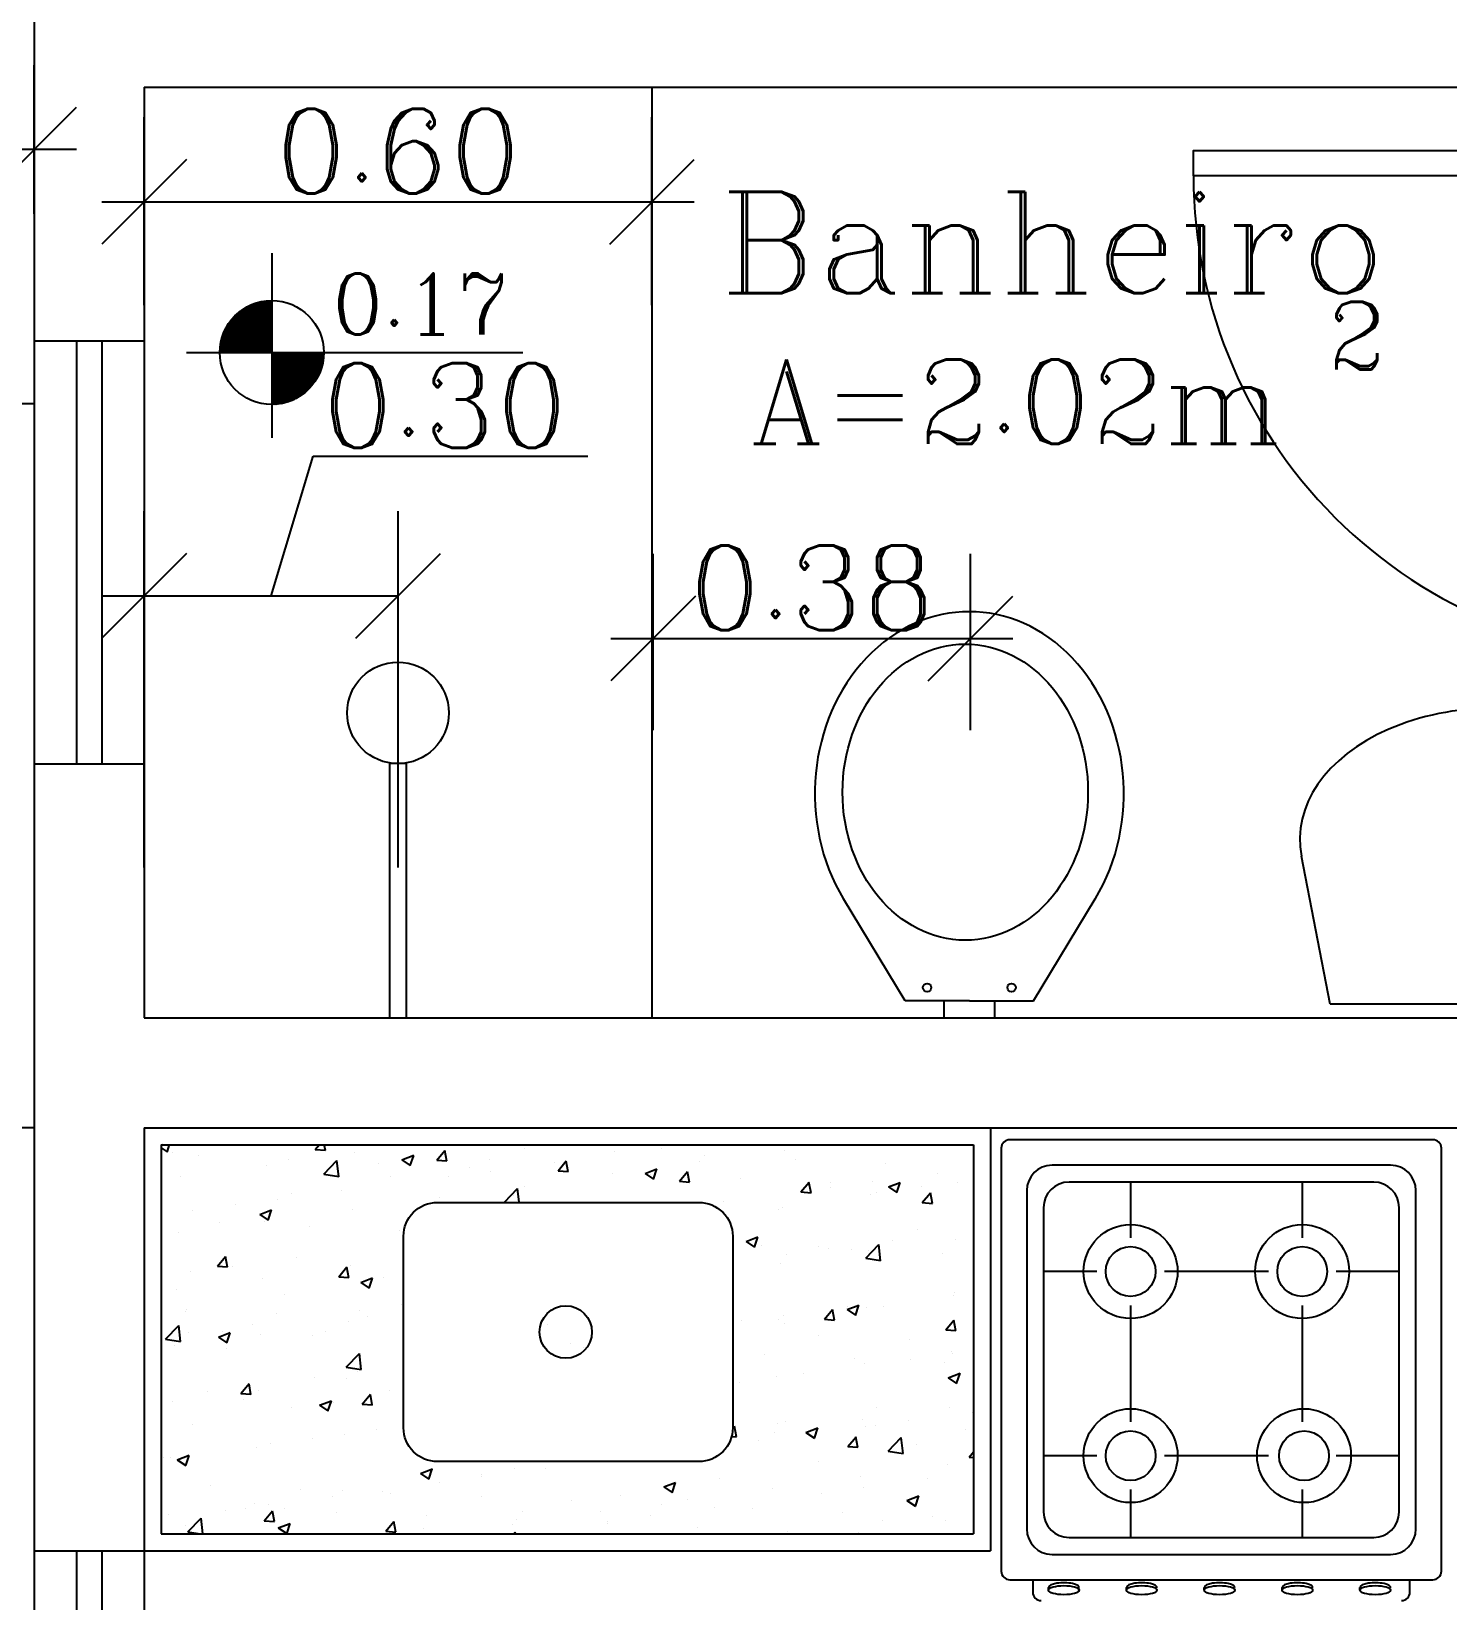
# Model space of a CAD drawing. Extents: x 98 to 558, y -86 to 6.
# Drawn here: x 123.461 to 125.135, y -45.363 to -43.509 of the extents above; entities that cross this region are included whole.
import ezdxf

# ---------------------------------------------------------------- set-up
doc = ezdxf.new("R2010")
doc.units = 0
doc.header["$LTSCALE"] = 5
doc.layers.get('0').update_dxf_attribs({"linetype": 'CONTINUOUS'})
doc.layers.get('DEFPOINTS').update_dxf_attribs({"linetype": 'CONTINUOUS'})
for name, color, linetype in [('CONCRETO', 5, 'CONTINUOUS'), ('COTAS', 244, 'CONTINUOUS'), ('EQUIPAMENTOS', 1, 'CONTINUOUS'), ('JANELA', 1, 'CONTINUOUS'), ('MADEIRAMENTO', 1, 'CONTINUOUS'), ('PAREDE', 7, 'CONTINUOUS'), ('PISO', 30, 'CONTINUOUS'), ('PORTA', 1, 'CONTINUOUS'), ('TEXTO', 1, 'CONTINUOUS'), ('VASO', 1, 'CONTINUOUS')]:
    doc.layers.add(name, color=color, linetype=linetype)
doc.styles.add('ROMANC', font='ROMANC.SHX')
doc.dimstyles.get("Standard").update_dxf_attribs({"dimtxt": 0.1, "dimasz": 0.1, "dimexe": 0.1, "dimexo": 1.4, "dimgap": 0.01, "dimtad": 0, "dimzin": 0, "dimtxsty": 'ROMANC', "dimblk1": 'OBLIQUE', "dimblk2": 'OBLIQUE', "dimsah": 1, "dimcen": 0.09, "dimdle": 0.05, "dimclrd": 30, "dimclre": 30, "dimclrt": 244, "dimazin": 3, "dimtfac": 1, "dimtofl": 0, "dimtmove": 0, "dimatfit": 3, "dimtolj": 1, "dimtzin": 0})

# ---------------------------------------------------------------- blocks, each defined once
blk = doc.blocks.new('_OBLIQUE')
at = {"color": 0, "linetype": 'BYBLOCK'}
blk.add_line((-0.5, -0.5), (0.5, 0.5), dxfattribs=at)
blk = doc.blocks.new('*D9')
at = {"color": 30, "linetype": 'BYBLOCK'}
for p, q in [((123.5944, -43.8321), (123.5944, -43.6101)), ((124.1944, -43.8321), (124.1944, -43.6101)), ((123.5444, -43.7101), (124.2444, -43.7101))]:
    blk.add_line(p, q, dxfattribs=at)
at = {"layer": 'DEFPOINTS', "color": 0, "linetype": 'BYBLOCK'}
for p in [(124.1944, -43.7101), (123.5944, -45.2321), (124.1944, -45.2321)]:
    blk.add_point(p, dxfattribs=at)
at = {"color": 30, "linetype": 'BYBLOCK', "xscale": 0.1, "yscale": 0.1, "zscale": 0.1, "rotation": 180}
blk.add_blockref('_OBLIQUE', (123.5944, -43.7101), dxfattribs=at)
at = {"color": 30, "linetype": 'BYBLOCK', "xscale": 0.1, "yscale": 0.1, "zscale": 0.1}
blk.add_blockref('_OBLIQUE', (124.1944, -43.7101), dxfattribs=at)
at = {"color": 244, "linetype": 'BYBLOCK', "insert": (123.8944, -43.6501), "char_height": 0.1, "attachment_point": 5, "style": 'ROMANC'}
blk.add_mtext('\\A1;0.60', dxfattribs=at)
blk = doc.blocks.new('*D10')
at = {"color": 30, "linetype": 'BYBLOCK'}
for p, q in [((123.7444, -44.1758), (123.7939, -44.0108)), ((123.7939, -44.0108), (124.1186, -44.0108)), ((123.5944, -44.4969), (123.5944, -44.0758)), ((123.8944, -44.4969), (123.8944, -44.0758)), ((123.5444, -44.1758), (123.8944, -44.1758))]:
    blk.add_line(p, q, dxfattribs=at)
at = {"layer": 'DEFPOINTS', "color": 0, "linetype": 'BYBLOCK'}
for p in [(123.8944, -44.1758), (123.5944, -45.8969), (123.8944, -45.8969)]:
    blk.add_point(p, dxfattribs=at)
at = {"color": 30, "linetype": 'BYBLOCK', "xscale": 0.1, "yscale": 0.1, "zscale": 0.1, "rotation": 180}
blk.add_blockref('_OBLIQUE', (123.5944, -44.1758), dxfattribs=at)
at = {"color": 30, "linetype": 'BYBLOCK', "xscale": 0.1, "yscale": 0.1, "zscale": 0.1}
blk.add_blockref('_OBLIQUE', (123.8944, -44.1758), dxfattribs=at)
at = {"color": 244, "linetype": 'BYBLOCK', "insert": (123.8039, -43.9508), "char_height": 0.1, "attachment_point": 4, "style": 'ROMANC'}
blk.add_mtext('\\A1;0.30', dxfattribs=at)
blk = doc.blocks.new('*D11')
at = {"color": 30, "linetype": 'BYBLOCK'}
for p, q in [((124.1958, -44.3346), (124.1958, -44.1262)), ((124.5708, -44.3346), (124.5708, -44.1262)), ((124.1458, -44.2262), (124.6208, -44.2262))]:
    blk.add_line(p, q, dxfattribs=at)
at = {"layer": 'DEFPOINTS', "color": 0, "linetype": 'BYBLOCK'}
for p in [(124.5708, -44.2262), (124.1958, -45.7346), (124.5708, -45.7346)]:
    blk.add_point(p, dxfattribs=at)
at = {"color": 30, "linetype": 'BYBLOCK', "xscale": 0.1, "yscale": 0.1, "zscale": 0.1, "rotation": 180}
blk.add_blockref('_OBLIQUE', (124.1958, -44.2262), dxfattribs=at)
at = {"color": 30, "linetype": 'BYBLOCK', "xscale": 0.1, "yscale": 0.1, "zscale": 0.1}
blk.add_blockref('_OBLIQUE', (124.5708, -44.2262), dxfattribs=at)
at = {"color": 244, "linetype": 'BYBLOCK', "insert": (124.3833, -44.1662), "char_height": 0.1, "attachment_point": 5, "style": 'ROMANC'}
blk.add_mtext('\\A1;0.38', dxfattribs=at)
blk = doc.blocks.new('*X8')
at = {"color": 0, "linetype": 'CONTINUOUS'}
for p, q in [((217.2096, -877.8211), (217.2942, -877.7365)), ((217.2096, -877.8193), (217.2924, -877.7365)), ((217.2097, -877.8174), (217.2906, -877.7366)), ((217.2098, -877.8156), (217.2887, -877.7367)), ((217.21, -877.8136), (217.2867, -877.7369)), ((217.2102, -877.8116), (217.2848, -877.7371)), ((217.2105, -877.8219), (217.295, -877.7374)), ((217.2105, -877.8096), (217.2827, -877.7374)), ((217.2108, -877.8075), (217.2806, -877.7377)), ((217.2112, -877.8053), (217.2785, -877.7381)), ((217.2117, -877.8031), (217.2762, -877.7386)), ((217.2122, -877.8008), (217.2739, -877.7391)), ((217.2123, -877.8219), (217.295, -877.7392)), ((217.2129, -877.7983), (217.2715, -877.7398)), ((217.2137, -877.7958), (217.2689, -877.7405)), ((217.2141, -877.8219), (217.295, -877.741)), ((217.2146, -877.7931), (217.2662, -877.7415)), ((217.2157, -877.7903), (217.2634, -877.7425)), ((217.2158, -877.8219), (217.295, -877.7427)), ((217.2169, -877.7872), (217.2603, -877.7438)), ((217.2176, -877.8219), (217.295, -877.7445)), ((217.2185, -877.7839), (217.257, -877.7454)), ((217.2194, -877.8219), (217.295, -877.7463)), ((217.2205, -877.7801), (217.2533, -877.7474)), ((217.2211, -877.8219), (217.295, -877.748)), ((217.2229, -877.8219), (217.295, -877.7498)), ((217.2231, -877.7757), (217.2488, -877.75)), ((217.2247, -877.8219), (217.295, -877.7516)), ((217.2265, -877.8219), (217.295, -877.7533)), ((217.2274, -877.7697), (217.2428, -877.7542)), ((217.2282, -877.8219), (217.295, -877.7551)), ((217.23, -877.8219), (217.295, -877.7569)), ((217.2318, -877.8219), (217.295, -877.7586)), ((217.2335, -877.8219), (217.295, -877.7604)), ((217.2353, -877.8219), (217.295, -877.7622)), ((217.2371, -877.8219), (217.295, -877.7639)), ((217.2388, -877.8219), (217.295, -877.7657)), ((217.2406, -877.8219), (217.295, -877.7675)), ((217.2424, -877.8219), (217.295, -877.7692)), ((217.2441, -877.8219), (217.295, -877.771)), ((217.2459, -877.8219), (217.295, -877.7728)), ((217.2477, -877.8219), (217.295, -877.7745)), ((217.2494, -877.8219), (217.295, -877.7763)), ((217.2512, -877.8219), (217.295, -877.7781)), ((217.253, -877.8219), (217.295, -877.7798)), ((217.2547, -877.8219), (217.295, -877.7816)), ((217.2565, -877.8219), (217.295, -877.7834)), ((217.2583, -877.8219), (217.295, -877.7851)), ((217.26, -877.8219), (217.295, -877.7869)), ((217.2618, -877.8219), (217.295, -877.7887)), ((217.2636, -877.8219), (217.295, -877.7905)), ((217.2653, -877.8219), (217.295, -877.7922)), ((217.2671, -877.8219), (217.295, -877.794)), ((217.2689, -877.8219), (217.295, -877.7958)), ((217.2706, -877.8219), (217.295, -877.7975)), ((217.2724, -877.8219), (217.295, -877.7993)), ((217.2742, -877.8219), (217.295, -877.8011)), ((217.276, -877.8219), (217.295, -877.8028)), ((217.2777, -877.8219), (217.295, -877.8046)), ((217.2795, -877.8219), (217.295, -877.8064)), ((217.2813, -877.8219), (217.295, -877.8081)), ((217.283, -877.8219), (217.295, -877.8099)), ((217.2848, -877.8219), (217.295, -877.8117)), ((217.2866, -877.8219), (217.295, -877.8134)), ((217.2883, -877.8219), (217.295, -877.8152)), ((217.2901, -877.8219), (217.295, -877.817)), ((217.2919, -877.8219), (217.295, -877.8187)), ((217.2936, -877.8219), (217.295, -877.8205)), ((217.295, -877.8223), (217.2954, -877.8219)), ((217.295, -877.824), (217.2972, -877.8219)), ((217.295, -877.8258), (217.2989, -877.8219)), ((217.295, -877.8276), (217.3007, -877.8219)), ((217.295, -877.8293), (217.3025, -877.8219)), ((217.295, -877.8311), (217.3042, -877.8219)), ((217.295, -877.8329), (217.306, -877.8219)), ((217.295, -877.8346), (217.3078, -877.8219)), ((217.295, -877.8364), (217.3095, -877.8219)), ((217.295, -877.8382), (217.3113, -877.8219)), ((217.295, -877.8399), (217.3131, -877.8219)), ((217.295, -877.8417), (217.3148, -877.8219)), ((217.295, -877.8435), (217.3166, -877.8219)), ((217.295, -877.8453), (217.3184, -877.8219)), ((217.295, -877.847), (217.3201, -877.8219)), ((217.295, -877.8488), (217.3219, -877.8219)), ((217.295, -877.8506), (217.3237, -877.8219)), ((217.295, -877.8523), (217.3254, -877.8219)), ((217.295, -877.8541), (217.3272, -877.8219)), ((217.295, -877.8559), (217.329, -877.8219)), ((217.295, -877.8576), (217.3308, -877.8219)), ((217.295, -877.8594), (217.3325, -877.8219)), ((217.295, -877.8612), (217.3343, -877.8219)), ((217.295, -877.8629), (217.3361, -877.8219)), ((217.295, -877.8647), (217.3378, -877.8219)), ((217.295, -877.8665), (217.3396, -877.8219)), ((217.295, -877.8682), (217.3414, -877.8219)), ((217.295, -877.87), (217.3431, -877.8219)), ((217.295, -877.8718), (217.3449, -877.8219)), ((217.295, -877.8735), (217.3467, -877.8219)), ((217.295, -877.8753), (217.3484, -877.8219)), ((217.295, -877.8771), (217.3502, -877.8219)), ((217.295, -877.8788), (217.352, -877.8219)), ((217.295, -877.8806), (217.3537, -877.8219)), ((217.295, -877.8824), (217.3555, -877.8219)), ((217.295, -877.8841), (217.3573, -877.8219)), ((217.295, -877.8859), (217.359, -877.8219)), ((217.295, -877.8877), (217.3608, -877.8219)), ((217.295, -877.8894), (217.3626, -877.8219)), ((217.295, -877.8912), (217.3643, -877.8219)), ((217.295, -877.893), (217.3661, -877.8219)), ((217.295, -877.8948), (217.3679, -877.8219)), ((217.295, -877.8965), (217.3696, -877.8219)), ((217.295, -877.8983), (217.3714, -877.8219)), ((217.295, -877.9001), (217.3732, -877.8219)), ((217.295, -877.9018), (217.3749, -877.8219)), ((217.295, -877.9036), (217.3767, -877.8219)), ((217.295, -877.9054), (217.3785, -877.8219)), ((217.295, -877.9071), (217.3802, -877.8219)), ((217.2966, -877.9073), (217.3805, -877.8235)), ((217.2984, -877.9073), (217.3804, -877.8253)), ((217.3003, -877.9072), (217.3803, -877.8271)), ((217.3022, -877.9071), (217.3802, -877.8291)), ((217.3041, -877.9069), (217.38, -877.831)), ((217.3061, -877.9066), (217.3798, -877.833)), ((217.3082, -877.9063), (217.3795, -877.8351)), ((217.3103, -877.906), (217.3791, -877.8372)), ((217.3125, -877.9055), (217.3787, -877.8394)), ((217.3148, -877.905), (217.3782, -877.8417)), ((217.3172, -877.9044), (217.3776, -877.844)), ((217.3196, -877.9037), (217.3769, -877.8465)), ((217.3222, -877.9029), (217.376, -877.8491)), ((217.325, -877.9019), (217.3751, -877.8518)), ((217.3279, -877.9008), (217.3739, -877.8548)), ((217.3311, -877.8994), (217.3725, -877.8579)), ((217.3345, -877.8977), (217.3708, -877.8614)), ((217.3385, -877.8955), (217.3686, -877.8654)), ((217.3434, -877.8923), (217.3655, -877.8703)), ((217.3513, -877.8862), (217.3593, -877.8782))]:
    blk.add_line(p, q, dxfattribs=at)
blk = doc.blocks.new('*D30')
at = {"color": 30, "linetype": 'BYBLOCK'}
for p, q in [((122.6644, -43.724), (122.6644, -43.5483)), ((123.4644, -43.724), (123.4644, -43.5483)), ((123.5144, -43.6483), (122.6144, -43.6483))]:
    blk.add_line(p, q, dxfattribs=at)
at = {"layer": 'DEFPOINTS', "color": 0, "linetype": 'BYBLOCK'}
for p in [(122.6644, -43.6483), (122.6644, -45.124), (123.4644, -45.124)]:
    blk.add_point(p, dxfattribs=at)
at = {"color": 30, "linetype": 'BYBLOCK', "xscale": 0.1, "yscale": 0.1, "zscale": 0.1, "rotation": 180}
blk.add_blockref('_OBLIQUE', (122.6644, -43.6483), dxfattribs=at)
at = {"color": 30, "linetype": 'BYBLOCK', "xscale": 0.1, "yscale": 0.1, "zscale": 0.1}
blk.add_blockref('_OBLIQUE', (123.4644, -43.6483), dxfattribs=at)
at = {"color": 244, "linetype": 'BYBLOCK', "insert": (123.0644, -43.5883), "char_height": 0.1, "attachment_point": 5, "style": 'ROMANC'}
blk.add_mtext('\\A1;0.80', dxfattribs=at)
blk = doc.blocks.new('*D31')
at = {"color": 30, "linetype": 'BYBLOCK'}
for p, q in [((122.6644, -42.5727), (122.6644, -42.3623)), ((126.4044, -42.5727), (126.4044, -42.3623)), ((126.4544, -42.4623), (122.6144, -42.4623))]:
    blk.add_line(p, q, dxfattribs=at)
at = {"layer": 'DEFPOINTS', "color": 0, "linetype": 'BYBLOCK'}
for p in [(122.6644, -42.4623), (122.6644, -43.9727), (126.4044, -43.9727)]:
    blk.add_point(p, dxfattribs=at)
at = {"color": 30, "linetype": 'BYBLOCK', "xscale": 0.1, "yscale": 0.1, "zscale": 0.1, "rotation": 180}
blk.add_blockref('_OBLIQUE', (122.6644, -42.4623), dxfattribs=at)
at = {"color": 30, "linetype": 'BYBLOCK', "xscale": 0.1, "yscale": 0.1, "zscale": 0.1}
blk.add_blockref('_OBLIQUE', (126.4044, -42.4623), dxfattribs=at)
at = {"color": 244, "linetype": 'BYBLOCK', "insert": (124.5344, -42.4023), "char_height": 0.1, "attachment_point": 5, "style": 'ROMANC'}
blk.add_mtext('\\A1;3.74', dxfattribs=at)
blk = doc.blocks.new('*D32')
at = {"color": 30, "linetype": 'BYBLOCK'}
for p, q in [((122.4722, -42.5944), (122.4722, -44.8544)), ((122.5639, -42.6444), (122.3722, -42.6444)), ((122.5639, -44.8044), (122.3722, -44.8044))]:
    blk.add_line(p, q, dxfattribs=at)
at = {"layer": 'DEFPOINTS', "color": 0, "linetype": 'BYBLOCK'}
for p in [(123.9639, -42.6444), (122.4722, -44.8044), (123.9639, -44.8044)]:
    blk.add_point(p, dxfattribs=at)
at = {"color": 30, "linetype": 'BYBLOCK', "xscale": 0.1, "yscale": 0.1, "zscale": 0.1}
for p, rotation in [((122.4722, -42.6444), 90), ((122.4722, -44.8044), 270)]:
    blk.add_blockref('_OBLIQUE', p, dxfattribs=dict(at, rotation=rotation))
at = {"color": 244, "linetype": 'BYBLOCK', "insert": (122.4122, -43.7244), "char_height": 0.1, "attachment_point": 5, "rotation": 90, "style": 'ROMANC'}
blk.add_mtext('\\A1;2.16', dxfattribs=at)
blk = doc.blocks.new('*D37')
at = {"color": 30, "linetype": 'BYBLOCK'}
for p, q in [((123.5944, -42.1744), (123.5944, -41.86)), ((125.4844, -41.96), (123.5444, -41.96))]:
    blk.add_line(p, q, dxfattribs=at)
at = {"layer": 'DEFPOINTS', "color": 0, "linetype": 'BYBLOCK'}
for p in [(123.5944, -41.96), (123.5944, -43.5744), (125.4344, -43.5744)]:
    blk.add_point(p, dxfattribs=at)
at = {"color": 30, "linetype": 'BYBLOCK', "xscale": 0.1, "yscale": 0.1, "zscale": 0.1, "rotation": 180}
blk.add_blockref('_OBLIQUE', (123.5944, -41.96), dxfattribs=at)
at = {"color": 30, "linetype": 'BYBLOCK', "xscale": 0.1, "yscale": 0.1, "zscale": 0.1}
blk.add_blockref('_OBLIQUE', (125.4344, -41.96), dxfattribs=at)
at = {"color": 244, "linetype": 'BYBLOCK', "insert": (124.5144, -41.9), "char_height": 0.1, "attachment_point": 5, "style": 'ROMANC'}
blk.add_mtext('\\A1;1.84', dxfattribs=at)
blk = doc.blocks.new('*D38')
at = {"color": 30, "linetype": 'BYBLOCK'}
for p, q in [((123.5294, -41.96), (123.5789, -41.795)), ((123.5789, -41.795), (123.9036, -41.795)), ((123.4644, -42.0444), (123.4644, -41.86)), ((123.6444, -41.96), (123.4644, -41.96))]:
    blk.add_line(p, q, dxfattribs=at)
at = {"layer": 'DEFPOINTS', "color": 0, "linetype": 'BYBLOCK'}
for p in [(123.4644, -41.96), (123.4644, -43.4444), (123.5944, -43.5744)]:
    blk.add_point(p, dxfattribs=at)
at = {"color": 30, "linetype": 'BYBLOCK', "xscale": 0.1, "yscale": 0.1, "zscale": 0.1, "rotation": 180}
blk.add_blockref('_OBLIQUE', (123.4644, -41.96), dxfattribs=at)
at = {"color": 30, "linetype": 'BYBLOCK', "xscale": 0.1, "yscale": 0.1, "zscale": 0.1}
blk.add_blockref('_OBLIQUE', (123.5944, -41.96), dxfattribs=at)
at = {"color": 244, "linetype": 'BYBLOCK', "insert": (123.5889, -41.735), "char_height": 0.1, "attachment_point": 4, "style": 'ROMANC'}
blk.add_mtext('\\A1;0.13', dxfattribs=at)
blk = doc.blocks.new('*D39')
at = {"color": 30, "linetype": 'BYBLOCK'}
for p, q in [((122.0887, -43.4599), (122.0887, -43.1351)), ((122.2537, -43.3944), (122.2537, -43.5744)), ((122.3695, -43.4444), (122.1537, -43.4444)), ((122.2537, -43.5094), (122.0887, -43.4599)), ((122.4995, -43.5744), (122.1537, -43.5744))]:
    blk.add_line(p, q, dxfattribs=at)
at = {"layer": 'DEFPOINTS', "color": 0, "linetype": 'BYBLOCK'}
for p in [(123.7695, -43.4444), (122.2537, -43.5744), (123.8995, -43.5744)]:
    blk.add_point(p, dxfattribs=at)
at = {"color": 30, "linetype": 'BYBLOCK', "xscale": 0.1, "yscale": 0.1, "zscale": 0.1}
for p, rotation in [((122.2537, -43.4444), 90), ((122.2537, -43.5744), 270)]:
    blk.add_blockref('_OBLIQUE', p, dxfattribs=dict(at, rotation=rotation))
at = {"color": 244, "linetype": 'BYBLOCK', "insert": (122.0287, -43.4499), "char_height": 0.1, "attachment_point": 4, "rotation": 90, "style": 'ROMANC'}
blk.add_mtext('\\A1;0.13', dxfattribs=at)
blk = doc.blocks.new('*D40')
at = {"color": 30, "linetype": 'BYBLOCK'}
for p, q in [((122.2481, -43.5244), (122.2481, -44.7244)), ((122.4995, -43.5744), (122.1481, -43.5744)), ((122.4995, -44.6744), (122.1481, -44.6744))]:
    blk.add_line(p, q, dxfattribs=at)
at = {"layer": 'DEFPOINTS', "color": 0, "linetype": 'BYBLOCK'}
for p in [(123.8995, -43.5744), (122.2481, -44.6744), (123.8995, -44.6744)]:
    blk.add_point(p, dxfattribs=at)
at = {"color": 30, "linetype": 'BYBLOCK', "xscale": 0.1, "yscale": 0.1, "zscale": 0.1}
for p, rotation in [((122.2481, -43.5744), 90), ((122.2481, -44.6744), 270)]:
    blk.add_blockref('_OBLIQUE', p, dxfattribs=dict(at, rotation=rotation))
at = {"color": 244, "linetype": 'BYBLOCK', "insert": (122.1881, -44.1244), "char_height": 0.1, "attachment_point": 5, "rotation": 90, "style": 'ROMANC'}
blk.add_mtext('\\A1;1.10', dxfattribs=at)
blk = doc.blocks.new('*D41')
at = {"color": 30, "linetype": 'BYBLOCK'}
for p, q in [((122.0831, -44.6899), (122.0831, -44.3651)), ((122.2481, -44.6244), (122.2481, -44.8044)), ((122.2481, -44.7394), (122.0831, -44.6899)), ((122.4995, -44.8044), (122.1481, -44.8044))]:
    blk.add_line(p, q, dxfattribs=at)
at = {"layer": 'DEFPOINTS', "color": 0, "linetype": 'BYBLOCK'}
for p in [(123.8995, -44.6744), (122.2481, -44.8044), (123.8995, -44.8044)]:
    blk.add_point(p, dxfattribs=at)
at = {"color": 30, "linetype": 'BYBLOCK', "xscale": 0.1, "yscale": 0.1, "zscale": 0.1}
for p, rotation in [((122.2481, -44.6744), 90), ((122.2481, -44.8044), 270)]:
    blk.add_blockref('_OBLIQUE', p, dxfattribs=dict(at, rotation=rotation))
at = {"color": 244, "linetype": 'BYBLOCK', "insert": (122.0231, -44.6799), "char_height": 0.1, "attachment_point": 4, "rotation": 90, "style": 'ROMANC'}
blk.add_mtext('\\A1;0.13', dxfattribs=at)
blk = doc.blocks.new('*D42')
at = {"color": 30, "linetype": 'BYBLOCK'}
for p, q in [((122.2481, -44.7544), (122.2481, -49.3644)), ((122.4995, -49.3144), (122.1481, -49.3144))]:
    blk.add_line(p, q, dxfattribs=at)
at = {"layer": 'DEFPOINTS', "color": 0, "linetype": 'BYBLOCK'}
for p in [(123.8995, -44.8044), (122.2481, -49.3144), (123.8995, -49.3144)]:
    blk.add_point(p, dxfattribs=at)
at = {"color": 30, "linetype": 'BYBLOCK', "xscale": 0.1, "yscale": 0.1, "zscale": 0.1}
for p, rotation in [((122.2481, -44.8044), 90), ((122.2481, -49.3144), 270)]:
    blk.add_blockref('_OBLIQUE', p, dxfattribs=dict(at, rotation=rotation))
at = {"color": 244, "linetype": 'BYBLOCK', "insert": (122.1881, -47.0594), "char_height": 0.1, "attachment_point": 5, "rotation": 90, "style": 'ROMANC'}
blk.add_mtext('\\A1;4.51', dxfattribs=at)
blk = doc.blocks.new('*X46')
at = {"color": 0, "linetype": 'CONTINUOUS'}
blk.add_line((155.5201, -43.094), (155.5201, -43.094), dxfattribs=at)
blk = doc.blocks.new('*X47')
at = {"color": 0, "linetype": 'CONTINUOUS'}
for p, q in [((155.1041, -43.035), (155.1061, -43.0342)), ((155.1041, -43.0382), (155.111, -43.0429)), ((155.111, -43.043), (155.1139, -43.0342)), ((155.1177, -43.0432), (155.1177, -43.0432)), ((155.148, -43.0472), (155.148, -43.0472)), ((155.2862, -43.0399), (155.291, -43.0342)), ((155.2862, -43.0399), (155.2982, -43.0409)), ((155.2981, -43.0411), (155.2969, -43.0342)), ((155.3324, -43.0439), (155.3324, -43.0439)), ((155.3885, -43.0522), (155.4025, -43.0468)), ((155.3984, -43.059), (155.4025, -43.0469)), ((155.4297, -43.0524), (155.4393, -43.041)), ((155.4416, -43.0536), (155.4393, -43.0411)), ((155.5329, -43.0384), (155.5329, -43.0384)), ((155.6396, -43.0429), (155.6396, -43.0429)), ((155.6956, -43.0391), (155.6956, -43.0391)), ((155.7464, -43.0474), (155.7464, -43.0474)), ((155.8412, -43.0417), (155.8412, -43.0417)), ((155.2285, -43.0589), (155.2285, -43.0589)), ((155.2548, -43.0518), (155.2548, -43.0518)), ((155.2962, -43.0693), (155.3118, -43.053)), ((155.314, -43.0721), (155.3118, -43.0531)), ((155.3615, -43.0563), (155.3615, -43.0563)), ((155.3885, -43.0522), (155.3985, -43.0589)), ((155.4297, -43.0524), (155.4416, -43.0535)), ((155.4683, -43.0608), (155.4683, -43.0608)), ((155.4916, -43.0519), (155.4916, -43.0519)), ((155.4936, -43.0657), (155.4936, -43.0657)), ((155.5693, -43.0557), (155.5693, -43.0557)), ((155.5731, -43.065), (155.5828, -43.0535)), ((155.5731, -43.065), (155.5851, -43.066)), ((155.575, -43.0653), (155.575, -43.0653)), ((155.5851, -43.0662), (155.5827, -43.0536)), ((155.6759, -43.0682), (155.6899, -43.0628)), ((155.6859, -43.075), (155.6899, -43.0629)), ((155.7166, -43.0775), (155.7262, -43.0661)), ((155.7285, -43.0787), (155.7262, -43.0662)), ((155.7402, -43.0545), (155.7402, -43.0545)), ((155.8532, -43.052), (155.8532, -43.052)), ((155.9599, -43.0565), (155.9599, -43.0565)), ((155.1275, -43.0717), (155.1275, -43.0717)), ((155.2962, -43.0693), (155.314, -43.072)), ((155.375, -43.0719), (155.375, -43.0719)), ((155.4435, -43.0723), (155.4435, -43.0723)), ((155.5336, -43.0836), (155.5336, -43.0836)), ((155.6375, -43.0686), (155.6375, -43.0686)), ((155.6759, -43.0682), (155.6859, -43.0749)), ((155.6818, -43.0698), (155.6818, -43.0698)), ((155.7166, -43.0775), (155.7285, -43.0786)), ((155.7886, -43.0743), (155.7886, -43.0743)), ((155.86, -43.0901), (155.8697, -43.0786)), ((155.872, -43.0913), (155.8696, -43.0787)), ((155.8952, -43.0848), (155.8952, -43.0848)), ((155.8953, -43.0788), (155.8953, -43.0788)), ((155.9452, -43.0782), (155.9452, -43.0782)), ((155.9634, -43.0842), (155.9774, -43.0788)), ((155.9634, -43.0842), (155.9733, -43.0909)), ((155.9733, -43.091), (155.9773, -43.079)), ((156.0021, -43.0833), (156.0021, -43.0833)), ((156.021, -43.0682), (156.021, -43.0682)), ((156.0454, -43.0792), (156.0454, -43.0792)), ((155.2415, -43.0989), (155.2415, -43.0989)), ((155.2583, -43.092), (155.2583, -43.092)), ((155.3172, -43.0889), (155.3172, -43.0889)), ((155.4326, -43.0964), (155.4326, -43.0964)), ((155.5097, -43.1024), (155.5252, -43.0861)), ((155.5097, -43.1024), (155.5101, -43.1024)), ((155.5271, -43.1024), (155.5252, -43.0862)), ((155.7688, -43.1014), (155.7688, -43.1014)), ((155.86, -43.0901), (155.872, -43.0911)), ((155.9427, -43.0933), (155.9427, -43.0933)), ((155.9499, -43.0912), (155.9499, -43.0912)), ((156.0035, -43.1026), (156.0131, -43.0912)), ((156.0035, -43.1026), (156.0154, -43.1037)), ((156.0154, -43.1038), (156.0131, -43.0913)), ((155.1417, -43.112), (155.1417, -43.112)), ((155.1914, -43.1055), (155.1914, -43.1055)), ((155.2205, -43.1167), (155.2345, -43.1113)), ((155.2205, -43.1167), (155.2304, -43.1234)), ((155.2304, -43.1235), (155.2344, -43.1114)), ((155.3299, -43.1105), (155.3299, -43.1105)), ((155.8333, -43.1112), (155.8333, -43.1112)), ((155.8388, -43.1083), (155.8388, -43.1083)), ((155.125, -43.1383), (155.125, -43.1383)), ((155.1728, -43.1266), (155.1728, -43.1266)), ((155.2261, -43.1255), (155.2261, -43.1255)), ((155.2796, -43.1311), (155.2796, -43.1311)), ((155.3863, -43.1356), (155.3863, -43.1356)), ((155.9978, -43.1351), (155.9978, -43.1351)), ((155.7953, -43.1487), (155.8093, -43.1433)), ((155.7953, -43.1487), (155.8053, -43.1554)), ((155.8052, -43.1555), (155.8093, -43.1435)), ((155.8134, -43.1536), (155.8134, -43.1536)), ((155.8812, -43.1551), (155.8812, -43.1551)), ((155.8926, -43.157), (155.8926, -43.157)), ((155.9201, -43.1581), (155.9201, -43.1581)), ((155.9366, -43.1686), (155.9521, -43.1523)), ((155.9543, -43.1714), (155.9521, -43.1524)), ((155.9684, -43.1471), (155.9684, -43.1471)), ((156.0429, -43.1458), (156.0429, -43.1458)), ((155.1705, -43.1778), (155.1802, -43.1663)), ((155.1705, -43.1778), (155.1825, -43.1788)), ((155.1824, -43.1789), (155.1801, -43.1664)), ((155.1888, -43.1777), (155.1888, -43.1777)), ((155.2646, -43.1678), (155.2646, -43.1678)), ((155.3275, -43.1771), (155.3275, -43.1771)), ((155.8364, -43.1749), (155.8364, -43.1749)), ((155.8425, -43.1636), (155.8425, -43.1636)), ((155.9366, -43.1686), (155.9543, -43.1713)), ((155.9402, -43.1599), (155.9402, -43.1599)), ((156.0269, -43.1626), (156.0269, -43.1626)), ((155.1388, -43.1843), (155.1388, -43.1843)), ((155.2236, -43.1921), (155.2236, -43.1921)), ((155.314, -43.1903), (155.3236, -43.1788)), ((155.314, -43.1903), (155.3259, -43.1914)), ((155.3259, -43.1915), (155.3236, -43.179)), ((155.3399, -43.1972), (155.3539, -43.1918)), ((155.3498, -43.204), (155.3538, -43.1919)), ((155.3667, -43.1913), (155.3667, -43.1913)), ((155.1226, -43.2049), (155.1226, -43.2049)), ((155.2501, -43.2113), (155.2501, -43.2113)), ((155.3399, -43.1972), (155.3498, -43.2039)), ((156.0405, -43.2124), (156.0405, -43.2124)), ((156.0421, -43.2093), (156.0421, -43.2093)), ((155.1334, -43.2313), (155.1334, -43.2313)), ((155.1338, -43.2288), (155.1338, -43.2288)), ((155.2406, -43.2333), (155.2406, -43.2333)), ((155.3383, -43.23), (155.3383, -43.23)), ((155.3884, -43.2234), (155.3884, -43.2234)), ((155.8878, -43.2405), (155.8974, -43.229)), ((155.8997, -43.2417), (155.8974, -43.2292)), ((155.9147, -43.2292), (155.9287, -43.2239)), ((155.9147, -43.2292), (155.9247, -43.2359)), ((155.9157, -43.226), (155.9157, -43.226)), ((155.9246, -43.2361), (155.9287, -43.224)), ((155.9378, -43.2265), (155.9378, -43.2265)), ((155.9576, -43.2251), (155.9576, -43.2251)), ((155.1093, -43.2641), (155.1249, -43.2479)), ((155.127, -43.2669), (155.1248, -43.2479)), ((155.212, -43.2467), (155.212, -43.2467)), ((155.3251, -43.2436), (155.3251, -43.2436)), ((155.3474, -43.2378), (155.3474, -43.2378)), ((155.5609, -43.2468), (155.5609, -43.2468)), ((155.7899, -43.2425), (155.7899, -43.2425)), ((155.8339, -43.2415), (155.8339, -43.2415)), ((155.84, -43.2359), (155.84, -43.2359)), ((155.8409, -43.2451), (155.8409, -43.2451)), ((155.8878, -43.2405), (155.8997, -43.2416)), ((156.0312, -43.2531), (156.0409, -43.2416)), ((156.0432, -43.2543), (156.0408, -43.2417)), ((155.1093, -43.2641), (155.1271, -43.2668)), ((155.1362, -43.2566), (155.1362, -43.2566)), ((155.1718, -43.2617), (155.1858, -43.2563)), ((155.1718, -43.2617), (155.1818, -43.2684)), ((155.176, -43.2556), (155.176, -43.2556)), ((155.1817, -43.2685), (155.1858, -43.2565)), ((155.2212, -43.2586), (155.2212, -43.2586)), ((155.2828, -43.2601), (155.2828, -43.2601)), ((155.298, -43.2552), (155.298, -43.2552)), ((155.3895, -43.2646), (155.3895, -43.2646)), ((155.5879, -43.2691), (155.5879, -43.2691)), ((155.8812, -43.2603), (155.8812, -43.2603)), ((155.988, -43.2648), (155.988, -43.2648)), ((156.0312, -43.2531), (156.0432, -43.2541)), ((155.1202, -43.2714), (155.1202, -43.2714)), ((155.1814, -43.2752), (155.1814, -43.2752)), ((155.3227, -43.2972), (155.3383, -43.281)), ((155.3405, -43.3), (155.3383, -43.2811)), ((155.6031, -43.2737), (155.6031, -43.2737)), ((155.8166, -43.2827), (155.8166, -43.2827)), ((155.9234, -43.2872), (155.9234, -43.2872)), ((155.9894, -43.2882), (155.9894, -43.2882)), ((156.0381, -43.279), (156.0381, -43.279)), ((156.0395, -43.2816), (156.0395, -43.2816)), ((155.3227, -43.2972), (155.3405, -43.3)), ((155.3357, -43.3023), (155.3357, -43.3023)), ((155.8631, -43.3048), (155.8631, -43.3048)), ((155.9354, -43.293), (155.9354, -43.293)), ((156.0301, -43.2917), (156.0301, -43.2917)), ((156.0341, -43.3098), (156.0481, -43.3044)), ((156.044, -43.3166), (156.0481, -43.3045)), ((155.1594, -43.3255), (155.1594, -43.3255)), ((155.1983, -43.3282), (155.2079, -43.3167)), ((155.2102, -43.3294), (155.2079, -43.3169)), ((155.2188, -43.3252), (155.2188, -43.3252)), ((155.2857, -43.3089), (155.2857, -43.3089)), ((155.3226, -43.3102), (155.3226, -43.3102)), ((155.3744, -43.3252), (155.3744, -43.3252)), ((155.7874, -43.3148), (155.7874, -43.3148)), ((155.8315, -43.308), (155.8315, -43.308)), ((156.0341, -43.3098), (156.044, -43.3165)), ((155.1177, -43.338), (155.1177, -43.338)), ((155.1983, -43.3282), (155.2102, -43.3293)), ((155.2008, -43.3349), (155.2008, -43.3349)), ((155.2912, -43.3422), (155.3052, -43.3369)), ((155.2912, -43.3422), (155.3011, -43.3489)), ((155.3011, -43.3491), (155.3052, -43.337)), ((155.3076, -43.3394), (155.3076, -43.3394)), ((155.3417, -43.3408), (155.3514, -43.3293)), ((155.3417, -43.3408), (155.3537, -43.3418)), ((155.3536, -43.3419), (155.3513, -43.3294)), ((155.9493, -43.3444), (155.9493, -43.3444)), ((155.2577, -43.3452), (155.2577, -43.3452)), ((155.8414, -43.362), (155.8414, -43.362)), ((155.9329, -43.3596), (155.9329, -43.3596)), ((155.9869, -43.3605), (155.9869, -43.3605)), ((156.0356, -43.3455), (156.0356, -43.3455)), ((156.0626, -43.3505), (156.0626, -43.3505)), ((155.1411, -43.3652), (155.1411, -43.3652)), ((155.2831, -43.3812), (155.2831, -43.3812)), ((155.3202, -43.3768), (155.3202, -43.3768)), ((155.3589, -43.3712), (155.3589, -43.3712)), ((155.7782, -43.379), (155.784, -43.3795)), ((155.7795, -43.3696), (155.7817, -43.3669)), ((155.784, -43.3796), (155.7817, -43.3671)), ((155.8291, -43.3746), (155.8291, -43.3746)), ((155.8327, -43.3644), (155.8327, -43.3644)), ((155.866, -43.3743), (155.88, -43.3689)), ((155.866, -43.3743), (155.876, -43.381)), ((155.876, -43.3811), (155.88, -43.369)), ((155.9155, -43.391), (155.9252, -43.3795)), ((155.9275, -43.3921), (155.9251, -43.3796)), ((155.9368, -43.3671), (155.9368, -43.3671)), ((155.9482, -43.3665), (155.9482, -43.3665)), ((155.9631, -43.3965), (155.9786, -43.3803)), ((155.9808, -43.3994), (155.9786, -43.3804)), ((156.0549, -43.371), (156.0549, -43.371)), ((155.2163, -43.3918), (155.2163, -43.3918)), ((155.2331, -43.3878), (155.2331, -43.3878)), ((155.8105, -43.3837), (155.8105, -43.3837)), ((155.9155, -43.391), (155.9275, -43.392)), ((155.9631, -43.3965), (155.9809, -43.3993)), ((155.9972, -43.3883), (155.9972, -43.3883)), ((156.059, -43.4035), (156.0641, -43.3974)), ((155.1068, -43.4044), (155.1068, -43.4044)), ((155.1153, -43.4046), (155.1153, -43.4046)), ((155.1231, -43.4067), (155.1372, -43.4014)), ((155.1231, -43.4067), (155.1331, -43.4134)), ((155.1331, -43.4136), (155.1371, -43.4015)), ((155.4106, -43.4228), (155.4246, -43.4174)), ((155.4205, -43.4296), (155.4245, -43.4175)), ((155.5215, -43.4165), (155.5215, -43.4165)), ((155.5584, -43.4169), (155.5584, -43.4169)), ((155.8806, -43.4084), (155.8806, -43.4084)), ((156.0332, -43.4121), (156.0332, -43.4121)), ((156.059, -43.4035), (156.0641, -43.404)), ((155.1619, -43.4371), (155.1619, -43.4371)), ((155.4106, -43.4228), (155.4205, -43.4295)), ((155.4205, -43.4293), (155.4205, -43.4293)), ((155.4326, -43.4335), (155.4326, -43.4335)), ((155.4826, -43.4269), (155.4826, -43.4269)), ((155.4827, -43.4245), (155.4827, -43.4245)), ((155.698, -43.4388), (155.712, -43.4334)), ((155.7079, -43.4456), (155.712, -43.4335)), ((155.7639, -43.4284), (155.7639, -43.4284)), ((155.9305, -43.4262), (155.9305, -43.4262)), ((156.01, -43.4294), (156.01, -43.4294)), ((155.2686, -43.4416), (155.2686, -43.4416)), ((155.3063, -43.4501), (155.3063, -43.4501)), ((155.3178, -43.4434), (155.3178, -43.4434)), ((155.3661, -43.4445), (155.3661, -43.4445)), ((155.3754, -43.4461), (155.3754, -43.4461)), ((155.4822, -43.4507), (155.4822, -43.4507)), ((155.5889, -43.4552), (155.5889, -43.4552)), ((155.6473, -43.4484), (155.6473, -43.4484)), ((155.698, -43.4388), (155.7079, -43.4455)), ((155.7256, -43.454), (155.7256, -43.454)), ((155.8266, -43.4412), (155.8266, -43.4412)), ((155.8842, -43.446), (155.8842, -43.446)), ((155.9343, -43.4394), (155.9343, -43.4394)), ((155.9854, -43.4548), (155.9994, -43.4494)), ((155.9854, -43.4548), (155.9954, -43.4615)), ((155.9953, -43.4616), (155.9994, -43.4495)), ((155.1129, -43.4712), (155.1129, -43.4712)), ((155.1804, -43.4667), (155.1804, -43.4667)), ((155.204, -43.464), (155.204, -43.464)), ((155.2139, -43.4584), (155.2139, -43.4584)), ((155.226, -43.4787), (155.2357, -43.4672)), ((155.2305, -43.4601), (155.2305, -43.4601)), ((155.2379, -43.4798), (155.2356, -43.4673)), ((155.2495, -43.4646), (155.2495, -43.4646)), ((155.3108, -43.4685), (155.3108, -43.4685)), ((155.4176, -43.473), (155.4176, -43.473)), ((155.5307, -43.4684), (155.5307, -43.4684)), ((155.6229, -43.4681), (155.6229, -43.4681)), ((155.6822, -43.4726), (155.6822, -43.4726)), ((155.6957, -43.4597), (155.6957, -43.4597)), ((155.7579, -43.4626), (155.7579, -43.4626)), ((155.8025, -43.4642), (155.8025, -43.4642)), ((155.9092, -43.4687), (155.9092, -43.4687)), ((156.016, -43.4732), (156.016, -43.4732)), ((155.1328, -43.4846), (155.1328, -43.4846)), ((155.1358, -43.492), (155.1514, -43.4758)), ((155.1358, -43.492), (155.1501, -43.4942)), ((155.1535, -43.4942), (155.1513, -43.4759)), ((155.226, -43.4787), (155.238, -43.4797)), ((155.2425, -43.4873), (155.2565, -43.4819)), ((155.2425, -43.4873), (155.2525, -43.494)), ((155.2524, -43.4941), (155.2565, -43.482)), ((155.3695, -43.4912), (155.3791, -43.4797)), ((155.3695, -43.4912), (155.3814, -43.4923)), ((155.3814, -43.4924), (155.3791, -43.4798)), ((155.414, -43.4884), (155.414, -43.4884)), ((155.519, -43.4831), (155.519, -43.4831)), ((155.5209, -43.4942), (155.5226, -43.4923)), ((155.5229, -43.4942), (155.5225, -43.4924)), ((155.5243, -43.4775), (155.5243, -43.4775)), ((155.6311, -43.482), (155.6311, -43.482)), ((155.6321, -43.4792), (155.6321, -43.4792)), ((155.7379, -43.4865), (155.7379, -43.4865)), ((155.8446, -43.4911), (155.8446, -43.4911)), ((155.9281, -43.4928), (155.9281, -43.4928)), ((155.957, -43.4783), (155.957, -43.4783)), ((156.0308, -43.4787), (156.0308, -43.4787))]:
    blk.add_line(p, q, dxfattribs=at)

msp = doc.modelspace()

# ---------------------------------------------------------------- linework, layer by layer
at = {"layer": 'EQUIPAMENTOS', "color": 1}
for p, q in [((124.9956, -44.6584), (124.9619, -44.4833)), ((125.1931, -44.6584), (124.9956, -44.6584)), ((124.6072, -44.8286), (124.6072, -45.3286)), ((125.1172, -44.8186), (124.6172, -44.8186)), ((125.1272, -45.3286), (125.1272, -44.8286)), ((124.6172, -45.3386), (125.1172, -45.3386)), ((124.6443, -45.3386), (124.6443, -45.3533)), ((125.0901, -45.3533), (125.0901, -45.3386))]:
    msp.add_line(p, q, dxfattribs=at)
at = {"layer": 'EQUIPAMENTOS', "color": 244, "linetype": 'CONTINUOUS'}
for p, q in [((124.5944, -44.8044), (124.5944, -45.3044)), ((123.6144, -44.8244), (124.5744, -44.8244)), ((123.6144, -44.8244), (123.6144, -45.2844)), ((124.5744, -44.8244), (124.5744, -45.2844)), ((123.6144, -45.2844), (124.5744, -45.2844)), ((123.5944, -45.3044), (124.5944, -45.3044))]:
    msp.add_line(p, q, dxfattribs=at)
at = {"layer": 'EQUIPAMENTOS', "color": 30}
for p, q in [((125.0672, -44.8486), (124.6672, -44.8486)), ((124.6372, -44.8786), (124.6372, -45.2786)), ((125.0472, -44.8686), (124.6872, -44.8686)), ((124.76, -44.8686), (124.76, -44.9343)), ((124.9628, -44.8686), (124.9628, -44.9343)), ((125.0972, -45.2786), (125.0972, -44.8786)), ((124.6572, -44.8986), (124.6572, -45.2586)), ((125.0772, -45.2586), (125.0772, -44.8986)), ((124.72, -44.9743), (124.6572, -44.9743)), ((124.9228, -44.9743), (124.8, -44.9743)), ((125.0772, -44.9743), (125.0028, -44.9743)), ((124.76, -45.0143), (124.76, -45.152)), ((124.9628, -45.0143), (124.9628, -45.152)), ((124.72, -45.192), (124.6572, -45.192)), ((124.9228, -45.192), (124.8, -45.192)), ((125.0772, -45.192), (125.0028, -45.192)), ((124.76, -45.232), (124.76, -45.2886)), ((124.9628, -45.232), (124.9628, -45.2886)), ((124.6872, -45.2886), (125.0472, -45.2886)), ((124.6672, -45.3086), (125.0672, -45.3086))]:
    msp.add_line(p, q, dxfattribs=at)
at = {"layer": 'EQUIPAMENTOS'}
for p, q in [((124.663, -45.3509), (124.663, -45.3476)), ((124.6989, -45.3515), (124.6989, -45.3474)), ((124.755, -45.3509), (124.755, -45.3476)), ((124.847, -45.3509), (124.847, -45.3476)), ((124.939, -45.3509), (124.939, -45.3476)), ((125.031, -45.3509), (125.031, -45.3476))]:
    msp.add_line(p, q, dxfattribs=at)
at = {"layer": 'EQUIPAMENTOS', "color": 244, "linetype": 'CONTINUOUS'}
msp.add_lwpolyline([(123.9008, -45.159), (123.9008, -44.9326, -0.414214), (123.9408, -44.8926), (124.2498, -44.8926, -0.414214), (124.2898, -44.9326), (124.2898, -45.159, -0.414214), (124.2498, -45.199), (123.9408, -45.199, -0.414214)], format="xyb", close=True, dxfattribs=at)
at = {"layer": 'EQUIPAMENTOS', "color": 30}
for centre in [(124.76, -44.9743), (124.9628, -44.9743), (124.76, -45.192), (124.9649, -45.192)]:
    msp.add_circle(centre, 0.0555, dxfattribs=at)
at = {"layer": 'EQUIPAMENTOS', "color": 246}
for centre in [(124.76, -44.9743), (124.9628, -44.9743), (124.76, -45.192), (124.9649, -45.192)]:
    msp.add_circle(centre, 0.0294, dxfattribs=at)
at = {"layer": 'EQUIPAMENTOS', "color": 244, "linetype": 'CONTINUOUS'}
msp.add_circle((124.0925, -45.0458), 0.031, dxfattribs=at)
at = {"layer": 'EQUIPAMENTOS', "color": 1}
for centre, start, end in [((124.6172, -44.8286), 90, 180), ((125.1172, -44.8286), 0, 90), ((124.6172, -45.3286), 180, 270), ((125.1172, -45.3286), 270, 0), ((124.6543, -45.3533), 180, 270), ((125.0801, -45.3533), 270, 360)]:
    msp.add_arc(centre, 0.01, start, end, dxfattribs=at)
at = {"layer": 'EQUIPAMENTOS', "color": 30}
for centre, start, end in [((124.6672, -44.8786), 90, 180), ((125.0672, -44.8786), 0, 90), ((124.6872, -44.8986), 90, 180), ((125.0472, -44.8986), 360, 90), ((124.6872, -45.2586), 180, 270), ((125.0472, -45.2586), 270, 360), ((124.6672, -45.2786), 180, 270), ((125.0672, -45.2786), 270, 360)]:
    msp.add_arc(centre, 0.03, start, end, dxfattribs=at)
at = {"layer": 'EQUIPAMENTOS', "color": 1}
msp.add_ellipse((125.19, -44.4634), major_axis=(-0.23, 0), ratio=0.673913, start_param=3.035992, end_param=6.412243, dxfattribs=at)
at = {"layer": 'EQUIPAMENTOS'}
for centre in [(124.6811, -45.3476), (124.7731, -45.3476), (124.8651, -45.3476), (124.9571, -45.3476), (125.0491, -45.3476)]:
    msp.add_ellipse(centre, major_axis=(-0.018, 0), ratio=0.299707, start_param=3.011401, end_param=6.283185, dxfattribs=at)
for centre in [(124.6811, -45.3509), (124.7731, -45.3509), (124.8651, -45.3509), (124.9571, -45.3509), (125.0491, -45.3509)]:
    msp.add_ellipse(centre, major_axis=(-0.018, 0), ratio=0.299707, dxfattribs=at)
at = {"layer": 'JANELA', "color": 1, "linetype": 'CONTINUOUS'}
for p, q in [((123.4644, -43.8744), (123.4644, -44.3744)), ((123.5944, -43.8744), (123.5944, -44.3744)), ((123.4644, -45.3044), (123.4644, -45.8044)), ((123.5944, -45.3044), (123.5944, -45.8044))]:
    msp.add_line(p, q, dxfattribs=at)
at = {"layer": 'JANELA', "color": 5, "linetype": 'CONTINUOUS'}
for p, q in [((123.5144, -43.8744), (123.5144, -44.3744)), ((123.5444, -43.8744), (123.5444, -44.3744)), ((123.5144, -45.3044), (123.5144, -45.8044)), ((123.5444, -45.3044), (123.5444, -45.8044))]:
    msp.add_line(p, q, dxfattribs=at)
at = {"layer": 'MADEIRAMENTO'}
for p, q in [((123.9042, -44.374), (123.8842, -44.374)), ((123.8842, -44.374), (123.8842, -44.674)), ((123.9042, -44.674), (123.9042, -44.374))]:
    msp.add_line(p, q, dxfattribs=at)
msp.add_circle((123.8942, -44.314), 0.06, dxfattribs=at)
at = {"layer": 'PAREDE', "color": 7, "linetype": 'CONTINUOUS'}
for p, q in [((123.4644, -43.4444), (123.4644, -43.8744)), ((123.5944, -43.5744), (125.4344, -43.5744)), ((123.5944, -43.5744), (123.5944, -43.8744)), ((123.4644, -43.8744), (123.5944, -43.8744)), ((123.4644, -44.3744), (123.5944, -44.3744)), ((123.4644, -44.3744), (123.4644, -45.3044)), ((123.5944, -44.3744), (123.5944, -44.6744)), ((123.5944, -44.6744), (125.4344, -44.6744)), ((123.5944, -44.8044), (125.5644, -44.8044)), ((123.5944, -44.8044), (123.5944, -45.3044)), ((123.4644, -45.3044), (123.5944, -45.3044))]:
    msp.add_line(p, q, dxfattribs=at)
at = {"layer": 'PISO', "color": 244, "linetype": 'CONTINUOUS'}
for p, q in [((124.1944, -43.5744), (124.1944, -44.6744)), ((123.4644, -44.8044), (122.6644, -44.8044))]:
    msp.add_line(p, q, dxfattribs=at)
at = {"layer": 'PISO', "color": 244}
msp.add_line((123.7492, -43.9159), (123.7451, -43.9159), dxfattribs=at)
at = {"layer": 'PISO', "color": 30, "linetype": 'CONTINUOUS'}
msp.add_line((123.402, -43.9484), (123.4646, -43.9484), dxfattribs=at)
at = {"layer": 'PORTA', "color": 1, "linetype": 'CONTINUOUS'}
msp.add_lwpolyline([(125.4344, -43.6494), (125.4344, -43.6794), (124.8344, -43.6794), (124.8344, -43.6494)], close=True, dxfattribs=at)
at = {"layer": 'PORTA', "color": 30, "linetype": 'CONTINUOUS'}
msp.add_arc((125.4051, -43.6794), 0.5708, 180, 272.9376, dxfattribs=at)
at = {"layer": 'TEXTO', "color": 244, "linetype": 'CONTINUOUS'}
for p, q in [((123.7451, -43.7706), (123.7451, -43.9888)), ((123.6443, -43.8881), (124.0419, -43.8881))]:
    msp.add_line(p, q, dxfattribs=at)
msp.add_circle((123.7451, -43.8881), 0.0615, dxfattribs=at)
at = {"layer": 'VASO', "color": 1}
for p, q in [((124.4934, -44.6544), (124.4207, -44.534)), ((124.6454, -44.6544), (124.7181, -44.534)), ((124.5694, -44.6544), (124.4934, -44.6544)), ((124.5394, -44.6544), (124.5394, -44.6744)), ((124.5694, -44.6544), (124.6454, -44.6544)), ((124.5994, -44.6744), (124.5994, -44.6544)), ((124.5394, -44.6744), (124.5994, -44.6744))]:
    msp.add_line(p, q, dxfattribs=at)
for centre in [(124.5194, -44.6387), (124.6194, -44.6387)]:
    msp.add_circle(centre, 0.005, dxfattribs=at)
msp.add_ellipse((124.5694, -44.4094), major_axis=(0, 0.215), ratio=0.848837, start_param=-2.189281, end_param=2.189281, dxfattribs=at)
msp.add_ellipse((124.5646, -44.4077), major_axis=(0, 0.175), ratio=0.828571, dxfattribs=at)

# ---------------------------------------------------------------- block references
at = {"layer": 'CONCRETO', "color": 30, "linetype": 'CONTINUOUS'}
msp.add_blockref('*X47', (-31.4897, -1.7901), dxfattribs=at)
at = {"layer": 'CONCRETO', "color": 5, "linetype": 'CONTINUOUS'}
msp.add_blockref('*X46', (-31.4897, -1.7901), dxfattribs=at)
at = {"layer": 'TEXTO', "color": 244, "linetype": 'CONTINUOUS', "xscale": 0.72, "yscale": 0.72, "zscale": 0.72}
msp.add_blockref('*X8', (-32.7073, 588.1437), dxfattribs=at)

# ---------------------------------------------------------------- texts
at = {"layer": 'TEXTO', "color": 1, "ltscale": 0.3, "style": 'ROMANC'}
for s, height, p in [('Banheiro', 0.12, (124.2755, -43.8181)), ('2', 0.08, (124.993, -43.9081)), ('A=2.02m', 0.1, (124.3106, -43.9962))]:
    msp.add_text(s, height=height, dxfattribs=at).set_placement(p)
at = {"layer": 'TEXTO', "color": 244, "linetype": 'CONTINUOUS', "style": 'ROMANC'}
msp.add_text('0.17', height=0.072, dxfattribs=at).set_placement((123.8158, -43.8667))

# ---------------------------------------------------------------- dimensions: what is measured, and where the dimension line sits
at = {"layer": 'COTAS', "color": 244, "linetype": 'CONTINUOUS'}
for base, p1, p2, override, picture, middle in [((123.4644, -41.96), (123.5944, -43.5744), (123.4644, -43.4444), {"dimasz": 0.1, "dimexe": 0.1, "dimexo": 1.4, "dimtad": 1, "dimdle": 0.05, "dimse1": 1}, '*D38', (123.5889, -41.735)), ((123.5944, -41.96), (125.4344, -43.5744), (123.5944, -43.5744), {"dimasz": 0.1, "dimexe": 0.1, "dimexo": 1.4, "dimtad": 1, "dimdle": 0.05, "dimse1": 1}, '*D37', (124.5144, -41.9)), ((122.6644, -42.4623), (126.4044, -43.9727), (122.6644, -43.9727), {"dimasz": 0.1, "dimexe": 0.1, "dimexo": 1.4, "dimtad": 1, "dimdle": 0.05}, '*D31', (124.5344, -42.4023)), ((122.6644, -43.6483), (123.4644, -45.124), (122.6644, -45.124), {"dimasz": 0.1, "dimexe": 0.1, "dimexo": 1.4, "dimtad": 1, "dimdle": 0.05}, '*D30', (123.0644, -43.5883))]:
    dim = msp.add_linear_dim(base=base, p1=p1, p2=p2, dimstyle='STANDARD', override=override, dxfattribs=at)
    dim.commit()
    dim.dimension.update_dxf_attribs({"geometry": picture, "text_midpoint": middle})
for base, p1, p2, override, picture, middle in [((122.4722, -44.8044), (123.9639, -42.6444), (123.9639, -44.8044), {"dimasz": 0.1, "dimexe": 0.1, "dimexo": 1.4, "dimtad": 1, "dimdle": 0.05}, '*D32', (122.4122, -43.7244)), ((122.2537, -43.5744), (123.7695, -43.4444), (123.8995, -43.5744), {"dimasz": 0.1, "dimexe": 0.1, "dimexo": 1.4, "dimtad": 1, "dimdle": 0.05}, '*D39', (122.0287, -43.4499)), ((122.2481, -44.6744), (123.8995, -43.5744), (123.8995, -44.6744), {"dimasz": 0.1, "dimexe": 0.1, "dimexo": 1.4, "dimtad": 1, "dimdle": 0.05}, '*D40', (122.1881, -44.1244)), ((122.2481, -44.8044), (123.8995, -44.6744), (123.8995, -44.8044), {"dimasz": 0.1, "dimexe": 0.1, "dimexo": 1.4, "dimtad": 1, "dimdle": 0.05, "dimse1": 1}, '*D41', (122.0231, -44.6799)), ((122.2481, -49.3144), (123.8995, -44.8044), (123.8995, -49.3144), {"dimasz": 0.1, "dimexe": 0.1, "dimexo": 1.4, "dimtad": 1, "dimdle": 0.05, "dimse1": 1}, '*D42', (122.1881, -47.0594))]:
    dim = msp.add_linear_dim(base=base, p1=p1, p2=p2, angle=90, dimstyle='STANDARD', override=override, dxfattribs=at)
    dim.commit()
    dim.dimension.update_dxf_attribs({"geometry": picture, "text_midpoint": middle})
at = {"layer": 'COTAS', "color": 30, "linetype": 'CONTINUOUS'}
dim = msp.add_linear_dim(base=(123.8944, -44.1758), p1=(123.5944, -45.8969), p2=(123.8944, -45.8969), dimstyle='STANDARD', override={"dimasz": 0.1, "dimexe": 0.1, "dimexo": 1.4, "dimtad": 1, "dimdle": 0.05}, dxfattribs=at)
dim.commit()
dim.dimension.update_dxf_attribs({"geometry": '*D10', "text_midpoint": (123.8039, -43.9508)})
at = {"layer": 'EQUIPAMENTOS', "color": 244, "linetype": 'CONTINUOUS'}
for base, p1, p2, picture, middle in [((124.1944, -43.7101), (123.5944, -45.2321), (124.1944, -45.2321), '*D9', (123.8944, -43.6501)), ((124.5708142706, -44.2261557844), (124.1958142706, -45.7345665318), (124.5708142706, -45.7345665318), '*D11', (124.3833142706, -44.1661557844))]:
    dim = msp.add_linear_dim(base=base, p1=p1, p2=p2, dimstyle='STANDARD', override={"dimasz": 0.1, "dimexe": 0.1, "dimexo": 1.4, "dimtad": 1, "dimdle": 0.05}, dxfattribs=at)
    dim.commit()
    dim.dimension.update_dxf_attribs({"geometry": picture, "text_midpoint": middle})

doc.saveas('drawing.dxf')
